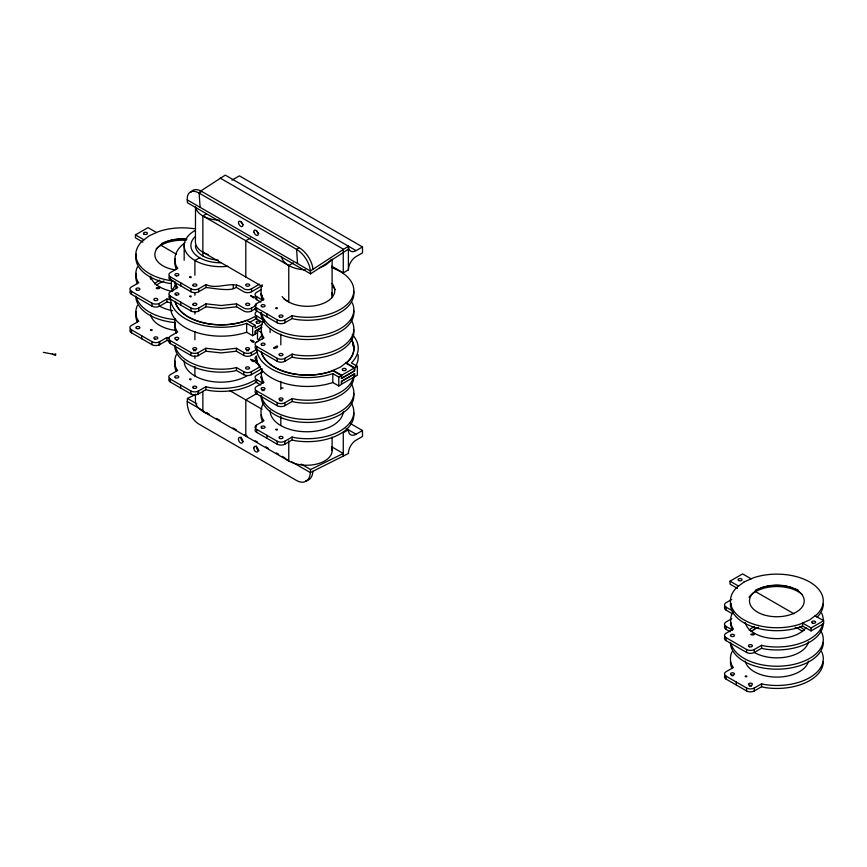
<?xml version="1.0" encoding="UTF-8"?>
<svg xmlns="http://www.w3.org/2000/svg" width="867" height="867" viewBox="0 0 867 867"><rect width="100%" height="100%" fill="white"/><g stroke="black" fill="none" stroke-linecap="round" stroke-linejoin="round"><path stroke-width="1.3" d="M349.802 423.204L362.493 430.531L362.493 436.459L356.088 440.154A10.881 6.286 -60 0 0 348.393 453.484L310.364 472.591A18.131 11.228 63.9 0 1 296.579 480.502L199.128 424.245A18.131 11.228 63.9 0 1 187.272 401.519L187.456 398.452L195.942 394.29M331.541 446.711L343.267 453.484L310.559 469.524L310.364 472.591L291.605 461.753M262.062 368.789L261.01 373.417L262.593 380.353L263.958 382.271L256.188 386.758A5.44 3.143 0 0 0 256.654 390.887L256.654 393.856L277.169 405.691A5.44 3.143 0 0 0 284.864 405.691L292.146 401.486L295.419 402.266A46.428 26.801 0 0 0 353.855 376.376M261.801 372.908L262.322 370.599M281.547 387.95L283.119 388.091M160.07 287.302C150.327 287.898 162.454 290.456 159.073 286.674M754.658 633.604C744.883 634.254 757.097 636.703 753.661 632.975M199.941 191.509L225.29 175.123L356.088 250.628L362.493 246.932L362.493 252.85L356.088 256.556A10.881 6.286 -60 0 0 348.393 269.875L343.267 272.845L331.725 266.18M312.922 269.29A18.131 9.656 56.4 0 0 299.137 247.68L201.686 191.423L199.128 193.113A18.131 9.656 56.4 0 0 187.272 199.919L187.456 202.77L310.559 273.831L348.393 249.154M299.137 247.68L296.579 249.382L297.544 263.59M256.188 305.813L256.188 303.84L263.936 299.321L262.593 297.435A46.428 26.801 0 0 1 262.116 284.69M353.682 329.633A46.428 26.801 0 0 1 295.419 357.854L292.146 357.063L284.864 361.279A5.44 3.143 0 0 1 277.169 361.279L256.654 349.434L256.654 346.475A5.44 3.143 0 0 1 256.188 342.335L256.654 342.031M256.188 427.225L256.188 425.253L263.936 420.733L262.593 418.848A46.428 26.801 0 0 1 263.806 402.754M142.903 242.131L135.447 237.829L135.447 234.87L148.019 227.609L156.537 232.529M202.856 255.884L202.856 215.916L206.324 213.9M199.648 257.737L194.902 260.479L194.902 275.218M250.444 238.035L245.805 240.712L245.805 276.985M137.409 266.949A46.428 26.801 0 0 0 137.409 280.821L138.763 282.707L131.481 286.912A5.44 3.143 0 0 0 131.481 291.355L151.996 303.201A5.44 3.143 0 0 0 159.149 303.472L166.93 298.985L170.235 299.776M170.235 302.735L166.93 301.944L159.149 306.43A5.44 3.143 0 0 1 151.996 306.159L131.481 294.314A5.44 3.143 0 0 1 130.614 290.521M184.974 242.76A46.428 26.801 0 0 0 176.424 266.407L177.768 268.293L170.019 272.812A5.44 3.143 0 0 0 170.485 276.941L191 288.787A5.44 3.143 0 0 0 198.695 288.787L205.978 284.582C218.343 290.488 233.234 279.25 243.833 288.787A5.44 3.143 0 0 0 251.528 288.787L259.504 284.181M169.618 276.118A5.44 3.143 0 0 0 170.485 279.911L191 291.756A5.44 3.143 0 0 0 198.695 291.756L205.978 287.541C211.115 287.671 238.078 293.566 236.583 284.571M175.232 282.219A46.428 26.801 0 0 0 176.424 285.666L177.768 287.541L170.019 292.06A5.44 3.143 0 0 0 170.485 296.2L191 308.045A5.44 3.143 0 0 0 198.695 308.045L205.978 303.829L221.258 305.531L236.55 303.84L243.833 308.045A5.44 3.143 0 0 0 251.528 308.045L254.941 306.062M169.618 295.365A5.44 3.143 0 0 0 170.485 299.158L191 311.004A5.44 3.143 0 0 0 198.695 311.004L205.978 306.799L221.258 308.489L236.55 306.799L243.833 311.004A5.44 3.143 0 0 0 251.528 311.004L254.941 309.031M202.856 215.916L288.765 265.508L293.404 262.842M137.409 305.444A46.428 26.801 0 0 0 137.409 319.316L138.763 321.202L131.481 325.407A5.44 3.143 0 0 0 131.481 329.85L151.996 341.696A5.44 3.143 0 0 0 159.149 341.966L166.973 337.491L169.152 338.011M130.614 329.026A5.44 3.143 0 0 0 131.481 332.809L151.996 344.654A5.44 3.143 0 0 0 159.149 344.925L166.973 340.449L169.152 340.969M236.55 287.551L243.833 291.756A5.44 3.143 0 0 0 251.528 291.756L261.78 285.828M261.216 289.643L256.654 292.277A5.44 3.143 0 0 0 256.654 296.72L256.654 299.679L260.815 302.084M356.088 250.628A10.881 6.286 -60 0 1 348.393 246.185L310.364 270.992L310.559 273.831M175.437 318.492A46.428 26.801 0 0 0 176.315 330.089L177.659 331.974L170.376 336.179A5.44 3.143 0 0 0 170.376 340.623L190.892 352.468A5.44 3.143 0 0 0 198.044 352.739L205.826 348.252L221.15 349.954L236.431 348.263L243.725 352.468A5.44 3.143 0 0 0 251.408 352.468L257.109 349.173M257.109 352.143L251.408 355.427A5.44 3.143 0 0 1 243.725 355.427L236.431 351.222L221.15 352.912L205.826 351.211L198.044 355.698A5.44 3.143 0 0 1 190.892 355.427L170.376 343.581A5.44 3.143 0 0 1 169.509 339.788M170.539 299.245A50.774 29.315 0 0 0 246.651 323.358L252.622 326.805L255.18 325.32L255.18 328.29L261.91 324.399M261.097 327.628L255.386 330.923L255.386 333.882L257.672 332.57M261.91 327.358L255.18 331.248L255.18 334.207L252.622 335.692L246.651 332.245A50.774 29.315 0 0 1 193.048 331.227A50.774 29.315 0 0 1 170.918 303.027M259.482 340.178L257.488 339.03L257.488 330.143L260.057 328.669M256.188 303.84A5.44 3.143 0 0 0 256.654 307.969L277.169 319.815A5.44 3.143 0 0 0 284.864 319.815L292.146 315.61L295.419 316.39A46.428 26.801 0 0 0 350.03 301.163A46.428 26.801 0 0 0 331.931 267.74M255.245 307.904A5.44 3.143 0 0 0 256.654 310.939L277.169 322.784A5.44 3.143 0 0 0 284.864 322.784L292.146 318.568L295.419 319.349A46.428 26.801 0 0 0 353.682 291.139M256.188 342.335L263.958 337.848C260.284 332.852 260.284 325.179 263.936 320.172L263.936 322.156M176.315 354.711A46.428 26.801 0 0 0 176.315 368.583L177.659 370.469L170.376 374.674A5.44 3.143 0 0 0 170.376 379.117L190.892 390.963A5.44 3.143 0 0 0 198.044 391.234L205.869 386.758L209.131 387.538A46.428 26.801 0 0 0 253.977 380.602M169.509 378.294A5.44 3.143 0 0 0 170.376 382.076L190.892 393.921A5.44 3.143 0 0 0 198.044 394.192L205.869 389.716L209.131 390.497A46.428 26.801 0 0 0 256.329 382.098M175.123 345.9A46.428 26.801 0 0 0 233.169 368.291L236.431 367.51L243.725 371.715A5.44 3.143 0 0 0 251.408 371.715L260.534 366.448M174.733 345.359A46.428 26.801 0 0 0 233.169 371.249L236.431 370.469L243.725 374.674A5.44 3.143 0 0 0 251.408 374.674L261.671 368.757M256.654 346.475L277.169 358.32A5.44 3.143 0 0 0 284.864 358.32L292.146 354.104L295.419 354.885A46.428 26.801 0 0 0 341.652 347.103A46.428 26.801 0 0 0 351.059 319.836M262.354 371.91L256.654 375.194A5.44 3.143 0 0 0 256.654 379.638L256.654 382.596L260.815 385.002M257.391 393.195L245.805 399.882L245.805 436.155M256.654 390.887L277.169 402.732A5.44 3.143 0 0 0 284.864 402.732L292.146 398.527L295.419 399.308A46.428 26.801 0 0 0 353.454 376.917M256.708 349.52A50.774 29.315 0 0 0 332.82 373.634L338.791 377.08L341.349 375.595L341.349 378.565L354.809 370.794L354.809 367.836L346.226 362.883L347.786 361.702A46.601 26.91 0 0 0 351.233 339.051M341.663 375.27L354.235 368.009L354.235 370.978L341.663 378.229L341.663 375.27L333.145 370.35M354.809 367.836L357.367 366.351L357.367 375.238L354.809 376.712L354.809 373.753L341.349 381.523L341.349 384.482L338.791 385.967L332.82 382.52A50.774 29.315 0 0 1 256.654 357.128M256.188 425.253A5.44 3.143 0 0 0 256.654 429.382L277.169 441.227A5.44 3.143 0 0 0 284.864 441.227L292.146 437.022L295.419 437.802A46.428 26.801 0 0 0 341.652 430.021A46.428 26.801 0 0 0 351.059 402.754M255.245 429.317A5.44 3.143 0 0 0 256.654 432.351L277.169 444.197A5.44 3.143 0 0 0 284.864 444.197L292.146 439.981L295.419 440.761A46.428 26.801 0 0 0 353.682 412.551M346.096 428.461L356.088 434.237L362.493 430.531M737.503 588.433L730.047 584.13L730.047 581.172L742.607 573.911L751.136 578.831M731.77 599.422L726.069 602.717A5.44 3.143 0 0 0 726.069 607.16L726.069 610.119L732.312 613.728M731.77 618.67L726.069 621.964A5.44 3.143 0 0 0 726.069 626.408L726.069 629.366L730.231 631.772M754.691 629.009L753.661 629.605L754.561 628.889M726.069 607.16L733.363 611.365C729.7 616.372 729.7 624.034 733.374 629.03L725.603 633.528A5.44 3.143 0 0 0 726.069 637.657L746.585 649.502A5.44 3.143 0 0 0 754.279 649.502L761.573 645.297L764.835 646.078A46.428 26.801 0 0 0 822.87 623.687M823.227 624.305A46.428 26.801 0 0 1 764.835 649.036L761.584 648.278L754.279 652.461A5.44 3.143 0 0 1 746.585 652.461L726.069 640.615A5.44 3.143 0 0 1 725.202 636.822M802.56 625.996L802.56 623.037L811.078 627.957L823.65 620.707L823.65 623.666L811.078 630.916L802.56 625.996L800.057 627.112A46.428 26.801 0 0 1 730.426 603.898M732.008 651.746A46.428 26.801 0 0 0 732.008 665.618L733.363 667.503L725.603 672.023A5.44 3.143 0 0 0 726.069 676.152L746.585 687.997A5.44 3.143 0 0 0 754.279 687.997L761.573 683.792L764.835 684.572A46.428 26.801 0 0 0 821.688 651.746M725.202 675.328A5.44 3.143 0 0 0 726.069 679.11L746.585 690.956A5.44 3.143 0 0 0 754.279 690.956L761.573 686.751L764.835 687.531A46.428 26.801 0 0 0 823.271 661.64M198.586 355.427L198.044 355.698L198.044 352.739M43.35 352.349L55.369 354.657M362.493 246.932L239.4 175.86L232.985 179.567A10.881 6.286 -60 0 1 231.988 180.065M220.164 178.082L343.267 249.154L343.267 272.845M187.272 199.919L310.364 270.992A18.131 9.656 56.4 0 0 296.579 249.382L199.128 193.113L200.093 207.321M202.856 252.189L262.062 286.37M284.127 299.104L288.765 301.792L288.765 265.508M815.132 615.787L823.65 620.707M256.654 296.72L262.896 300.329M160.969 245.307L176.565 254.313M755.558 591.608L793.934 613.76M135.447 234.87L143.976 239.791M730.047 581.172L738.565 586.092M357.367 366.351L351.406 362.905A50.774 29.315 0 0 0 352.316 334.543M345.716 363.1L354.235 368.009M256.654 311.524A5.44 3.143 0 0 0 256.654 315.967L262.896 319.576M255.245 315.891A5.44 3.143 0 0 0 256.654 318.926L262.896 322.535M255.18 325.32L246.607 320.367L244.559 321.278A46.601 26.91 0 0 1 175.058 301.488M341.349 375.595L332.776 370.642L330.728 371.553A46.601 26.91 0 0 1 261.227 351.764M173.313 281.016L171.319 279.868L171.319 288.754L173.313 289.903M257.488 330.143L261.466 332.44M726.069 626.408L732.312 630.016M255.245 360.314A5.44 3.143 0 0 0 256.654 363.349L259.775 365.159M256.654 379.638L262.896 383.247M229.56 390.497L262.062 409.267M187.456 398.452L196.842 403.87M301.174 464.105L310.559 469.524M312.814 471.269L312.922 471.334A18.131 11.228 63.9 0 1 305.683 480.903M187.272 401.519L203.68 410.991M206.021 412.345L209.543 414.383M216.577 418.436L220.088 420.473M232.985 427.919L236.507 429.945M244.711 434.681L247.062 436.036M255.266 440.772L257.607 442.127M265.811 446.863L268.163 448.217M276.367 452.964L278.708 454.308M282.23 456.345L284.571 457.7M52.323 354.072L53.613 354.809M761.573 648.256L761.573 645.297M292.146 354.104L292.146 357.063M292.146 401.486L292.146 398.527M730.426 623.145L732.008 630.081M261.01 331.963L262.593 338.899M261.01 376.376L262.593 383.312M811.078 627.957L811.078 630.916M761.573 683.792L761.573 686.751M754.279 649.502L754.279 652.461A31.916 18.424 0 0 0 787.106 656.883A31.916 18.424 0 0 0 808.488 641.84M754.279 687.997L754.279 690.956M746.585 649.502L746.585 652.461M746.585 687.997L746.585 690.956M736.332 682.08L736.332 685.038M726.069 637.657L726.069 640.615M726.069 676.152L726.069 679.11M348.393 246.185L348.393 269.875M343.267 456.443L343.267 432.752L348.393 429.794A10.881 6.286 -60 0 0 356.088 434.237M338.791 377.08L338.791 385.967M332.82 373.634L332.82 382.52M332.104 259.146L332.104 295.127M332.104 437.163L332.104 450.591M292.146 315.61L292.146 318.568M292.146 437.022L292.146 439.981M288.765 440.804L288.765 460.962L202.856 411.359L202.856 391.201M284.864 319.815L284.864 322.784M284.864 358.32L284.864 361.279M284.864 402.732L284.864 405.691M284.864 441.227L284.864 444.197M280.821 334.196L280.821 344.914M280.821 381.361L280.821 389.402M280.821 416.193L280.821 425.567M277.169 319.815L277.169 322.784M277.169 358.32L277.169 361.279M277.169 402.732L277.169 405.691M277.169 441.227L277.169 444.197M270.092 328.615L270.092 332.635M266.906 313.897L266.906 316.856M266.906 435.31L266.906 438.268M256.654 307.969L256.654 310.939M256.654 315.967L256.654 318.926M256.654 363.349L256.654 360.39A5.44 3.143 0 0 1 256.654 355.947M256.654 429.382L256.654 432.351M252.622 326.805L252.622 335.692M251.528 288.787L251.528 291.756M251.528 308.045L251.528 311.004M251.408 352.468L251.408 355.427M251.408 371.715L251.408 374.674M246.651 323.358L246.651 332.245M243.725 352.468L243.725 355.427M243.725 371.715L243.725 374.674M236.55 303.84L236.55 306.799M236.431 348.263L236.431 351.222M236.431 367.51L236.431 370.469M233.277 285.362L233.277 288.321M205.978 284.582L205.978 287.541M205.978 303.829L205.978 306.799M205.869 386.758L205.869 389.716M205.826 348.252L205.826 351.211M198.695 288.787L198.695 291.756M198.695 308.045L198.695 311.004M198.586 390.963L198.586 393.921M198.044 391.234L198.044 394.192M195.422 394.279L195.422 400.988A25.392 14.652 0 0 0 208.113 413.689M194.902 292.634L194.902 295.311M194.902 311.383L194.902 314.06M194.902 331.758L194.902 339.799M194.902 355.871L194.902 358.559M194.902 366.589L194.902 375.964M191 288.787L191 291.756M191 308.045L191 311.004M190.892 352.468L190.892 355.427M190.892 390.963L190.892 393.921M184.172 245.524L184.172 260.263M180.737 282.87L180.737 285.828M180.737 302.117L180.737 305.076M180.629 385.046L180.629 388.004M170.485 276.941L170.485 279.911M170.485 296.2L170.485 299.158M170.376 340.623L170.376 343.581M170.376 379.117L170.376 382.076M166.93 298.985L166.93 301.944M166.973 337.491L166.973 340.449M159.691 341.696L159.691 344.654M159.149 303.472L159.149 306.43L159.691 306.159A31.916 18.424 0 0 0 172.663 310.711M159.149 341.966L159.149 344.925M151.996 303.201L151.996 306.159M151.996 341.696L151.996 344.654M141.733 335.778L141.733 338.737M131.481 291.355L131.481 294.314M131.481 329.85L131.481 332.809M330.76 259.851A25.392 14.652 0 0 1 319.414 267.838M305.401 269.789A25.392 14.652 0 0 1 281.428 256.426M219.481 220.185A25.392 14.652 0 0 1 195.519 206.823L195.422 241.817A25.392 14.652 0 0 0 208.113 254.519M218.159 260.1A25.392 14.652 0 0 1 195.422 245.524M220.803 262.799A29.922 17.275 0 0 1 194.891 236.886M331.714 292.58A25.392 14.652 0 0 1 331.714 297.674M332.635 286.489A29.922 17.275 0 0 1 335.052 289.578M331.714 448.044A25.392 14.652 0 0 1 315.404 464.365A25.392 14.652 0 0 1 284.734 457.917M343.299 411.717A36.631 21.144 0 0 1 305.769 431.755A36.631 21.144 0 0 1 270.092 410.611M246.705 375.964A36.631 21.144 0 0 1 206.79 380.559A36.631 21.144 0 0 1 184.172 361.019M227.967 266.267A36.631 21.144 0 0 1 188.507 255.494A36.631 21.144 0 0 1 194.902 230.568M176.315 333.047A46.428 26.801 0 0 1 175.123 322.611M176.315 371.542A46.428 26.801 0 0 1 175.123 361.106M246.564 350.734A1.994 1.149 0 0 1 248.569 350.734M193.742 350.734A1.994 1.149 0 0 1 195.736 350.734M176.272 340.254A1.994 1.149 0 0 1 177.302 340.254M175.167 269.908A27.386 15.812 0 0 1 155.518 251.213A27.386 15.812 0 0 1 187.012 239.064M170.235 280.529A46.428 26.801 0 0 1 142.047 241.232L149.427 235.683L159.04 231.424A46.428 26.801 0 0 1 194.273 228.747M170.235 283.487A46.428 26.801 0 0 1 136.227 254.096M161.739 243.486A31.916 18.424 0 0 1 185.82 239.281M172.663 291.464A31.916 18.424 0 0 1 150.609 276.291M150.609 279.25A31.916 18.424 0 0 1 150.338 276.844M137.409 283.78A46.428 26.801 0 0 1 136.227 273.343M154.619 283.921A31.916 18.424 0 0 1 159.691 280.106M175.524 319.652A46.428 26.801 0 0 1 136.227 296.633M175.524 322.611A46.428 26.801 0 0 1 135.826 296.091M156.428 285.265A31.916 18.424 0 0 1 163.95 280.995M176.315 330.49A31.916 18.424 0 0 1 150.609 314.786M137.409 322.275A46.428 26.801 0 0 1 136.227 311.838M156.19 248.905A30.107 17.383 0 0 1 186.188 240.365M823.271 603.898A46.428 26.801 0 0 1 817.05 617.304M755.276 590.319A31.916 18.424 0 0 1 759.709 588.357M760.89 587.945A31.916 18.424 0 0 1 792.806 587.945M793.988 588.357A31.916 18.424 0 0 1 798.42 590.319M806.007 627.686A31.916 18.424 0 0 1 772.269 638.426A31.916 18.424 0 0 1 745.208 622.593M821.688 613.251A46.428 26.801 0 0 1 823.271 620.187M749.207 630.222A31.916 18.424 0 0 1 754.279 626.408M799.417 626.408A31.916 18.424 0 0 1 804.489 630.222M820.475 630.276A46.428 26.801 0 0 1 787.875 665.466A46.428 26.801 0 0 1 730.816 642.935M823.271 642.393A46.428 26.801 0 0 1 776.843 669.194A46.428 26.801 0 0 1 730.426 642.393M751.028 631.566A31.916 18.424 0 0 1 758.549 627.296M795.147 627.296A31.916 18.424 0 0 1 802.669 631.566M808.488 661.087A31.916 18.424 0 0 1 776.843 677.105A31.916 18.424 0 0 1 745.208 661.087M732.008 668.576A46.428 26.801 0 0 1 730.426 661.64M726.069 610.119A5.44 3.143 0 0 1 725.202 606.326M726.069 629.366A5.44 3.143 0 0 1 725.202 625.573M731.965 675.783A1.994 1.149 0 0 1 732.994 675.783M749.435 686.263A1.994 1.149 0 0 1 751.429 686.263M731.488 625.183A1.994 1.149 0 0 1 731.488 623.189M731.488 605.935A1.994 1.149 0 0 1 731.488 603.941M749.034 597.244A30.107 17.383 0 0 1 774.101 586.591A30.107 17.383 0 0 1 802.094 594.437M191.065 192.106A18.131 9.656 56.4 0 1 201.686 191.423M243.367 224.629A3.078 1.636 56.4 0 1 241.134 221.627M258.745 233.516A3.078 1.636 56.4 0 1 256.524 230.503M243.031 441.617A3.078 1.907 63.9 0 1 241.134 437.131M258.995 450.742A3.078 1.907 63.9 0 1 256.524 446.006M351.059 339.084A46.428 26.801 0 0 1 347.634 361.647L340.254 367.196L330.641 371.455A46.428 26.801 0 0 1 261.4 351.742M331.985 283.509A27.386 15.812 0 0 1 318.731 304.902A27.386 15.812 0 0 1 282.133 296.547M353.682 310.386A46.428 26.801 0 0 1 309.454 339.485A46.428 26.801 0 0 1 261.01 312.716M352.273 302.811A46.428 26.801 0 0 1 316.488 336.038A46.428 26.801 0 0 1 261.4 313.247M262.593 300.405A46.428 26.801 0 0 1 261.01 293.469M262.062 314.743A1.994 1.149 0 0 1 261.335 313.171M262.062 295.495A1.994 1.149 0 0 1 261.335 293.924M256.654 299.679A5.44 3.143 0 0 1 255.245 296.644M256.654 349.434A5.44 3.143 0 0 1 255.245 346.399M358.017 354.581A50.774 29.315 0 0 1 355.362 366.806M352.446 344.242A46.601 26.91 0 0 1 353.324 346.529M258.388 340.655A50.774 29.315 0 0 1 261.693 335.518M351.059 383.507A46.428 26.801 0 0 1 318.46 418.707A46.428 26.801 0 0 1 261.4 396.165M353.682 393.293A46.428 26.801 0 0 1 309.454 422.402A46.428 26.801 0 0 1 261.01 395.623M262.593 421.817A46.428 26.801 0 0 1 261.01 414.881M256.654 393.856A5.44 3.143 0 0 1 255.245 390.822M256.654 382.596A5.44 3.143 0 0 1 255.245 379.562M262.062 390.638A1.994 1.149 0 0 1 264.067 390.638M280.019 400.998A1.994 1.149 0 0 1 282.013 400.998M262.062 378.413A1.994 1.149 0 0 1 261.335 376.842M172.219 290.38A50.774 29.315 0 0 1 176.38 284.268M256.437 318.417A46.428 26.801 0 0 1 249.523 322.199M254.085 316.921A46.428 26.801 0 0 1 206.335 323.348A46.428 26.801 0 0 1 175.232 301.467M176.424 288.624A46.428 26.801 0 0 1 174.841 281.688M176.424 269.377A46.428 26.801 0 0 1 175.232 258.94M54.708 354.57C55.661 357.681 56.583 351.839 54.708 354.57M150.685 329.948C152.018 332.061 153.221 328.387 150.685 329.948M189.721 277.05C191.043 279.163 192.257 275.489 189.721 277.05M189.721 296.297C191.043 298.411 192.257 294.737 189.721 296.297M189.58 379.215C190.913 381.328 192.116 377.654 189.58 379.215M275.901 308.088C277.223 310.202 278.426 306.528 275.901 308.088M275.901 429.501C276.985 431.56 278.665 428.157 275.988 429.371M745.317 676.271C746.639 678.384 747.853 674.71 745.317 676.271M273.809 348.035C278.329 349.163 279.488 343.018 273.809 348.035M250.78 295.766L253.262 297.836L254.378 297.197L250.78 295.766M250.671 340.189C253.587 344.643 256.795 340.883 250.671 340.189M250.671 359.437C253.587 363.891 256.795 360.13 250.671 359.437M249.598 285.384L249.089 285.904A1.994 1.149 0 0 1 245.87 285.579A1.994 1.149 0 0 1 247.507 283.942A1.994 1.149 0 0 1 249.598 285.384M249.598 304.642L249.403 304.913A1.994 1.149 0 0 1 246.044 305A1.994 1.149 0 0 1 247.333 303.201A1.994 1.149 0 0 1 249.598 304.642M249.49 349.065L249.295 349.347A1.994 1.149 0 0 1 245.935 349.423A1.994 1.149 0 0 1 247.225 347.634A1.994 1.149 0 0 1 249.49 349.065M249.49 368.312L249.295 368.594A1.994 1.149 0 0 1 245.935 368.67A1.994 1.149 0 0 1 247.225 366.882A1.994 1.149 0 0 1 249.49 368.312M744.016 581.985L736.647 587.533A46.428 26.801 0 0 0 744.016 619.894A46.428 26.801 0 0 0 800.057 624.153L809.67 619.894L817.05 614.335A46.428 26.801 0 0 0 809.67 581.985A46.428 26.801 0 0 0 753.64 577.725L744.016 581.985M354.235 373.937L341.663 381.187L341.663 384.157L354.235 376.896L354.235 373.937M176.38 275.836L175.893 275.728A1.994 1.149 0 0 1 175.752 273.788A1.994 1.149 0 0 1 178.862 274.525A1.994 1.149 0 0 1 176.38 275.836M176.38 295.083L175.893 294.975A1.994 1.149 0 0 1 175.752 293.035A1.994 1.149 0 0 1 178.862 293.772A1.994 1.149 0 0 1 176.38 295.083M193.124 285.666L192.918 285.384A1.994 1.149 0 0 1 195.194 283.953A1.994 1.149 0 0 1 196.484 285.752A1.994 1.149 0 0 1 193.124 285.666M193.124 304.913L192.918 304.642A1.994 1.149 0 0 1 195.194 303.201A1.994 1.149 0 0 1 196.484 305A1.994 1.149 0 0 1 193.124 304.913M193.33 388.08A1.994 1.149 0 0 0 196.668 387.56A1.994 1.149 0 0 0 194.219 386.151A1.994 1.149 0 0 0 193.33 388.08M175.372 377.709A1.994 1.149 0 0 0 178.71 377.199A1.994 1.149 0 0 0 176.272 375.79A1.994 1.149 0 0 0 175.372 377.709M193.742 349.759A1.994 1.149 0 0 0 196.733 348.762A1.994 1.149 0 0 0 193.742 347.765A1.994 1.149 0 0 0 193.742 349.759M175.784 339.398A1.994 1.149 0 0 0 178.775 338.401A1.994 1.149 0 0 0 175.784 337.404A1.994 1.149 0 0 0 175.784 339.398M154.846 338.997A1.994 1.149 0 0 0 157.837 338A1.994 1.149 0 0 0 154.846 337.003A1.994 1.149 0 0 0 154.846 338.997M136.477 328.441A1.994 1.149 0 0 0 139.815 327.932A1.994 1.149 0 0 0 137.376 326.523A1.994 1.149 0 0 0 136.477 328.441M154.846 300.491A1.994 1.149 0 0 0 157.837 299.494A1.994 1.149 0 0 0 154.846 298.497A1.994 1.149 0 0 0 154.846 300.491M136.477 289.946A1.994 1.149 0 0 0 139.815 289.437A1.994 1.149 0 0 0 137.376 288.017A1.994 1.149 0 0 0 136.477 289.946M144.041 234.198A1.994 1.149 0 0 0 147.379 233.689A1.994 1.149 0 0 0 144.941 232.28A1.994 1.149 0 0 0 144.041 234.198M763.155 614.627A27.386 15.812 0 0 0 804.229 600.939A27.386 15.812 0 0 0 763.155 587.252A27.386 15.812 0 0 0 763.155 614.627M731.065 674.743A1.994 1.149 0 0 0 734.403 674.233A1.994 1.149 0 0 0 731.965 672.825A1.994 1.149 0 0 0 731.065 674.743M749.435 685.298A1.994 1.149 0 0 0 752.426 684.301A1.994 1.149 0 0 0 749.435 683.304A1.994 1.149 0 0 0 749.435 685.298M731.488 636.432A1.994 1.149 0 0 0 734.479 635.435A1.994 1.149 0 0 0 731.488 634.438A1.994 1.149 0 0 0 731.488 636.432M749.435 646.793A1.994 1.149 0 0 0 752.426 645.796A1.994 1.149 0 0 0 749.435 644.799A1.994 1.149 0 0 0 749.435 646.793M812.65 623.178A1.994 1.149 0 0 0 815.641 622.181A1.994 1.149 0 0 0 812.65 621.184A1.994 1.149 0 0 0 812.65 623.178M738.63 580.5A1.994 1.149 0 0 0 741.968 579.99A1.994 1.149 0 0 0 739.529 578.582A1.994 1.149 0 0 0 738.63 580.5M253.966 232.204A3.078 1.636 56.4 0 0 257.683 235.39A3.078 1.636 56.4 0 0 256.437 230.785A3.078 1.636 56.4 0 0 253.966 232.204M238.577 223.318A3.078 1.636 56.4 0 0 242.294 226.504A3.078 1.636 56.4 0 0 241.048 221.898A3.078 1.636 56.4 0 0 238.577 223.318M253.847 447.892A3.078 1.907 63.9 0 0 256.979 452.043A3.078 1.907 63.9 0 0 257.261 447.524A3.078 1.907 63.9 0 0 253.847 447.892M238.458 439.016A3.078 1.907 63.9 0 0 241.59 443.156A3.078 1.907 63.9 0 0 241.871 438.648A3.078 1.907 63.9 0 0 238.458 439.016M262.062 306.745A1.994 1.149 0 0 0 265.064 305.748A1.994 1.149 0 0 0 262.062 304.75A1.994 1.149 0 0 0 262.062 306.745M279.608 316.932A1.994 1.149 0 0 0 282.945 316.412A1.994 1.149 0 0 0 280.496 315.003A1.994 1.149 0 0 0 279.608 316.932M262.062 345.25A1.994 1.149 0 0 0 265.064 344.253A1.994 1.149 0 0 0 262.062 343.256A1.994 1.149 0 0 0 262.062 345.25M280.019 355.611A1.994 1.149 0 0 0 283.01 354.614A1.994 1.149 0 0 0 280.019 353.617A1.994 1.149 0 0 0 280.019 355.611M343.234 370.491A1.994 1.149 0 0 0 346.226 369.494A1.994 1.149 0 0 0 343.234 368.497A1.994 1.149 0 0 0 343.234 370.491M262.062 428.168A1.994 1.149 0 0 0 265.064 427.171A1.994 1.149 0 0 0 262.062 426.163A1.994 1.149 0 0 0 262.062 428.168M279.608 438.344A1.994 1.149 0 0 0 282.945 437.824A1.994 1.149 0 0 0 280.496 436.415A1.994 1.149 0 0 0 279.608 438.344M261.65 389.478A1.994 1.149 0 0 0 264.988 388.969A1.994 1.149 0 0 0 262.549 387.56A1.994 1.149 0 0 0 261.65 389.478M280.019 400.034A1.994 1.149 0 0 0 283.01 399.037A1.994 1.149 0 0 0 280.019 398.04A1.994 1.149 0 0 0 280.019 400.034M257.065 323.174A1.994 1.149 0 0 0 260.057 322.177A1.994 1.149 0 0 0 257.065 321.18A1.994 1.149 0 0 0 257.065 323.174"/></g></svg>
